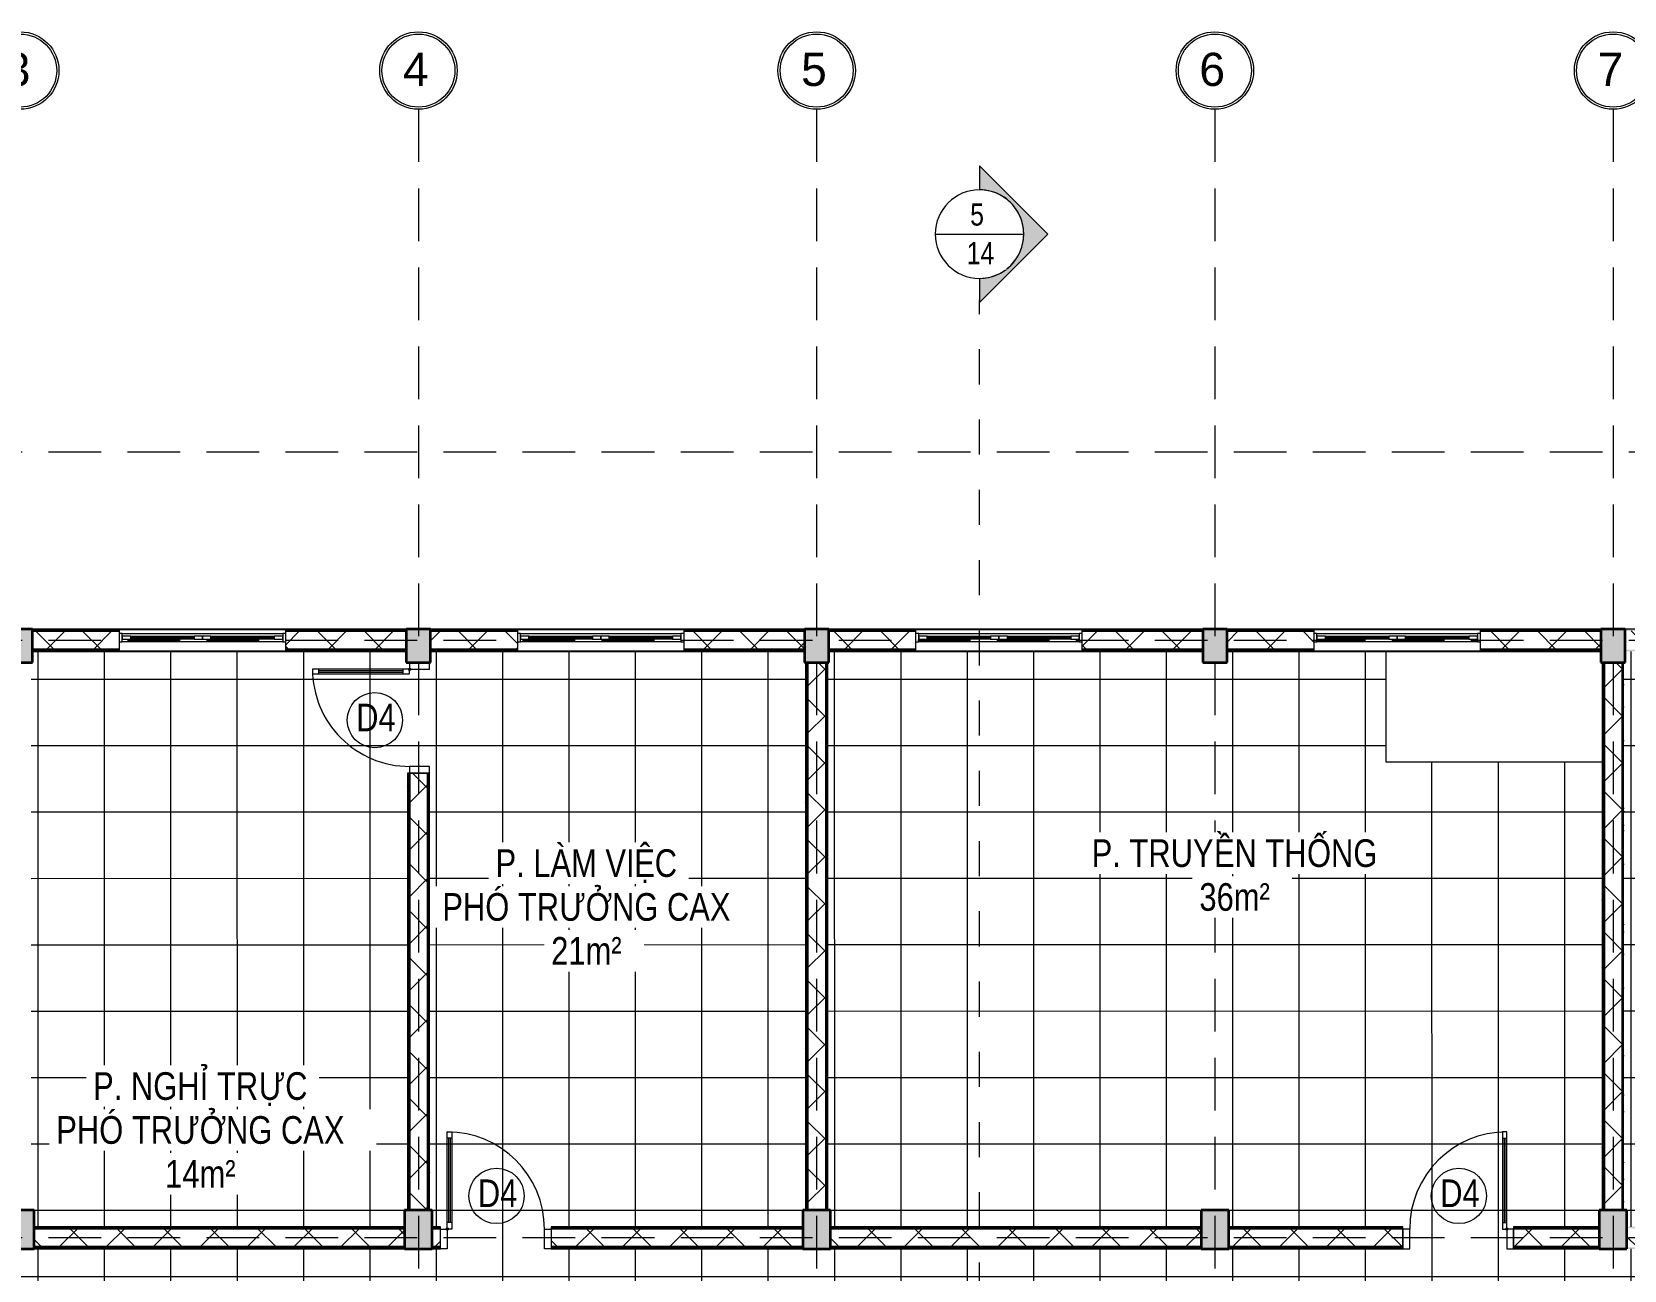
# Model space of a CAD drawing. Header units: millimetres. Extents: x -15725 to 47878, y -33389 to 18700.
# Drawn here: x 8155 to 22550, y 7508 to 18700 of the extents above; entities that cross this region are included whole.
import ezdxf

# ---------------------------------------------------------------- set-up
doc = ezdxf.new("R2010")
doc.units = ezdxf.units.MM
for name, pattern in [('Abgebrochen', [714.375, 476.25, -238.125]), ('Aligning Line', [635, 317.5, -317.5]), ('Hidden', [714.375, 476.25, -238.125])]:
    doc.linetypes.add(name, pattern=pattern)
for name, color, linetype, lineweight in [('A-DOOR', 7, 'Continuous', 18), ('A-DOOR-IDEN', 7, 'Continuous', 9), ('A-FLOR', 7, 'Continuous', 9), ('A-FLOR-PATT', 7, 'Continuous', 9), ('A-GLAZ', 7, 'Continuous', 18), ('A-WALL', 7, 'Continuous', 25), ('A-WALL-PATT', 7, 'Continuous', 18), ('G-ANNO-SYMB', 7, 'Abgebrochen', 9), ('G-ANNO-TEXT', 7, 'Continuous', 9), ('S-COLS', 7, 'Continuous', 25), ('S-GRID', 7, 'Continuous', 9), ('S-GRID-IDEN', 7, 'Continuous', 9)]:
    doc.layers.add(name, color=color, linetype=linetype, lineweight=lineweight)
doc.styles.add('Arial', font='arial.ttf', dxfattribs={"width": 0.8, "height": 200})
doc.styles.add('Arial_2', font='arial.ttf', dxfattribs={"height": 300})
doc.styles.add('Arial_3', font='arial.ttf', dxfattribs={"width": 0.8, "height": 250})
doc.styles.add('Arial_4', font='arial.ttf', dxfattribs={"width": 0.8, "height": 250})
pattern_1 = [(0, (29959.49, 0), (406.4, 101.6), [33.528, -271.272, 33.528, -271.272, -1625.6]), (0, (29959.49, 0), (406.4, 101.6), [-609.6, 33.528, -576.072, 33.528, -271.272, -711.2]), (0, (29959.49, 0), (406.4, 101.6), [-1524, 33.528, -169.672, 33.528, -474.472]), (120, (30111.89, 50.8), (-291.1882, 301.15272), [33.528, -271.272, 33.528, -271.272, -1625.6]), (120, (30111.89, 50.8), (-291.1882, 301.15272), [-609.6, 33.528, -576.072, 33.528, -271.272, -711.2]), (120, (30111.89, 50.8), (-291.1882, 301.15272), [-1524, 33.528, -169.672, 33.528, -474.472]), (240, (30162.69, 254), (-115.2118, -402.75272), [33.528, -271.272, 33.528, -271.272, -1625.6]), (240, (30162.69, 254), (-115.2118, -402.75272), [-609.6, 33.528, -576.072, 33.528, -271.272, -711.2]), (240, (30162.69, 254), (-115.2118, -402.75272), [-1524, 33.528, -169.672, 33.528, -474.472])]
pattern_2 = [(45, (29959.5, 0), (-212.132, 212.132), []), (135, (29959.5, 0), (-212.132, -212.132), [])]

# ---------------------------------------------------------------- blocks, each defined once
blk = doc.blocks.new('CỬA 1 CÁNH EROWINDOW_có ô chết_ - D4_1000x2200-2368989-02_MẶT BẰNG TẦNG 2')
at = {"layer": 'A-DOOR'}
for p, q in [((-439, 958), (-399, 958)), ((-439, 80), (-439, 958)), ((-399, 900), (-439, 900)), ((-424, 138), (-424, 900)), ((-414, 900), (-414, 138)), ((-399, 958), (-399, 900)), ((-399, 958), (-399, 80)), ((-500, -100), (-500, 80)), ((-500, 80), (-439, 80)), ((-399, 138), (-439, 138)), ((-439, 80), (-439, -100)), ((-399, 80), (-439, 80)), ((439, -100), (439, 80)), ((439, 80), (500, 80)), ((500, 80), (500, -100)), ((-439, -100), (-500, -100)), ((500, -100), (439, -100))]:
    blk.add_line(p, q, dxfattribs=at)
blk.add_circle((-439, 80), 10, dxfattribs=at)
blk.add_arc((-439, 80), 878, 0, 90, dxfattribs=at)
blk = doc.blocks.new('CỬA 1 CÁNH EROWINDOW_có ô chết_ - D4_1000x2200-2361184-02_MẶT BẰNG TẦNG 2')
at = {"layer": 'A-DOOR'}
for p, q in [((-439, 100), (-500, 100)), ((-500, 100), (-500, -80)), ((-439, -80), (-439, 100)), ((500, 100), (439, 100)), ((439, 100), (439, -80)), ((500, -80), (500, 100)), ((-500, -80), (-439, -80)), ((-399, -80), (-439, -80)), ((-439, -80), (-439, -958)), ((-399, -138), (-439, -138)), ((-424, -138), (-424, -900)), ((-414, -900), (-414, -138)), ((-399, -958), (-399, -80)), ((439, -80), (500, -80)), ((-399, -900), (-439, -900)), ((-439, -958), (-399, -958)), ((-399, -958), (-399, -900))]:
    blk.add_line(p, q, dxfattribs=at)
blk.add_circle((-439, -80), 10, dxfattribs=at)
blk.add_arc((-439, -80), 878, 270, 360, dxfattribs=at)
blk = doc.blocks.new('CUA SO 2 CANH NHOM KINH O O THOANG - S1_1500x1800-2404851-02_MẶT BẰNG TẦNG 2')
at = {"layer": 'A-GLAZ'}
for p, q in [((-725, 63), (-750, 63)), ((-725, -13), (-725, 63)), ((-649, 37.5), (-725, 37.5)), ((-725, 37.5), (-725, 12.5)), ((-725, 12.5), (-649, 12.5)), ((-649, 12.5), (-649, 37.5)), ((-76, 27.5), (-649, 27.5)), ((-649, 27.5), (-649, 22.5)), ((-649, 22.5), (-76, 22.5)), ((0, 37.5), (-76, 37.5)), ((-76, 37.5), (-76, 12.5)), ((-76, 22.5), (-76, 27.5)), ((-76, 12.5), (0, 12.5)), ((0, 12.5), (0, 37.5)), ((76, 37.5), (0, 37.5)), ((0, 37.5), (0, 12.5)), ((0, 12.5), (76, 12.5)), ((76, 12.5), (76, 37.5)), ((649, 27.5), (76, 27.5)), ((76, 27.5), (76, 22.5)), ((76, 22.5), (649, 22.5)), ((725, 37.5), (649, 37.5)), ((649, 37.5), (649, 12.5)), ((649, 22.5), (649, 27.5)), ((649, 12.5), (725, 12.5)), ((750, 63), (725, 63)), ((725, 63), (725, -13)), ((725, 12.5), (725, 37.5)), ((-750, -13), (-725, -13)), ((725, -13), (750, -13))]:
    blk.add_line(p, q, dxfattribs=at)
at = {"layer": 'A-GLAZ', "lineweight": 9}
for p, q in [((-725, 63), (725, 63)), ((-649, 37.5), (-76, 37.5)), ((-76, 12.5), (-649, 12.5)), ((76, 37.5), (649, 37.5)), ((649, 12.5), (76, 12.5)), ((725, -13), (-725, -13))]:
    blk.add_line(p, q, dxfattribs=at)
blk = doc.blocks.new('M_Concrete-Rectangular-Column - COT250X350-2391838-02_MẶT BẰNG TẦNG 2')
at = {"layer": 'S-COLS', "lineweight": 35}
blk.add_hatch(color=256, dxfattribs=at).paths.add_polyline_path([(125, -175), (125, 175), (-125, 175), (-125, -175)])
for p, q in [((125, 175), (-125, 175)), ((-125, 175), (-125, -175)), ((125, -175), (125, 175)), ((-125, -175), (125, -175))]:
    blk.add_line(p, q, dxfattribs=at)
blk = doc.blocks.new('M_Concrete-Rectangular-Column - COT220X300-2391836-02_MẶT BẰNG TẦNG 2')
at = {"layer": 'S-COLS', "lineweight": 35}
blk.add_hatch(color=256, dxfattribs=at).paths.add_polyline_path([(-110, -150), (110, -150), (110, 150), (-110, 150), (-110, 54)])
for p, q in [((110, 150), (-110, 150)), ((-110, 150), (-110, -150)), ((110, -150), (110, 150)), ((-110, -150), (110, -150))]:
    blk.add_line(p, q, dxfattribs=at)
blk = doc.blocks.new('Section - CAT DUNG-122916-02_MẶT BẰNG TẦNG 2')
at = {"layer": 'G-ANNO-SYMB', "linetype": 'Continuous'}
h = blk.add_hatch(color=256, dxfattribs=at)
edge = h.paths.add_edge_path()
edge.add_line((0.18, 0), (-2, 0))
edge.add_arc((-6, 0), 4, 0, 90)
edge.add_arc((-6, 0), 4, 90, 180)
edge.add_line((-10, 0), (-12.18, 0))
edge.add_line((-12.18, 0), (-6, 6.18))
edge.add_line((-6, 6.18), (0.18, 0))
for p, q in [((-6, 6.18), (-12.18, 0)), ((0.18, 0), (-6, 6.18)), ((-12.18, 0), (-10, 0)), ((-2, 0), (0.18, 0))]:
    blk.add_line(p, q, dxfattribs=at)
for start, end in [(360, 180), (90, 180), (0, 90), (180, 360)]:
    blk.add_arc((-6, 0), 4, start, end, dxfattribs=at)
blk = doc.blocks.new('Grid - TRUC  D1-102336-02_MẶT BẰNG TẦNG 2')
at = {"layer": 'S-GRID-IDEN'}
for radius in [3.5, 3.3]:
    blk.add_circle((0, 0), radius, dxfattribs=at)
blk = doc.blocks.new('KÝ HIEU CUA ĐI - KÝ HIEU CUA ĐI-1233-02_MẶT BẰNG TẦNG 2')
at = {"layer": 'A-DOOR-IDEN'}
blk.add_circle((0.06, -0.21), 2.5, dxfattribs=at)

msp = doc.modelspace()

# ---------------------------------------------------------------- hatches: boundary and pattern name
at = {"layer": 'A-FLOR-PATT'}
h = msp.add_hatch(dxfattribs=at)
h.set_pattern_fill('FP_6', color=256, style=0, pattern_type=2)
h.set_pattern_definition([(0.0043, (16612.5, 7449.6), (-0.045, 600), []), (90.004, (16612.5, 7449.6), (-600, -0.042), [])])
h.paths.add_polyline_path([(1174, 2450), (1174, 2450), (1174, 2362)])
h.paths.add_polyline_path([(450, -101), (4200, -101), (4200, 94), (4240, 94), (4240, 200), (4250, 200), (4250, 2885), (1174, 2885), (1174, 2450), (700, 2450), (700, 2445), (695, 2450), (450, 2450), (450, 1545), (700, 1545), (700, 1245), (450, 1245), (450, 104)])
h.paths.add_polyline_path([(451, -100), (450, -100), (450, 100), (600, 100), (600, 245), (700, 245), (700, 94), (650, 94), (650, -100)])
h.paths.add_polyline_path([(33545, -98), (37050, -98), (37050, 94), (37045, 94), (37045, 245), (37050, 245), (37050, 1245), (37045, 1245), (37045, 1545), (37050, 1545), (37050, 2450), (37045, 2445), (37045, 2795), (37050, 2795), (37050, 5150), (37025, 5150), (37025, 5300), (34760, 5300), (34760, 5500), (37050, 5500), (37050, 7700), (34546, 7700), (34546, 8500), (34646, 8500), (34646, 8452), (34650, 8452), (34650, 9400), (34646, 9400), (34646, 9300), (34546, 9300), (34546, 9400), (34350, 9400), (34350, 9500), (37050, 9500), (37050, 9502), (33450, 9502), (33451, 9500), (33550, 9500), (33550, 9400), (33450, 9400), (33450, 8050), (33475, 8050), (33475, 7700), (32770, 7700), (32770, 7675), (31570, 7675), (31570, 7700), (25580, 7700), (25580, 7900), (25925, 7900), (25925, 8050), (25950, 8050), (25950, 12000), (26150, 12000), (26150, 8050), (26175, 8050), (26175, 7900), (29525, 7900), (29525, 8050), (29550, 8050), (29550, 13000), (29540, 13000), (29540, 13100), (26160, 13100), (26160, 13000), (25940, 13000), (25940, 13100), (22560, 13100), (22560, 13000), (22550, 13000), (22550, 8050), (22575, 8050), (22575, 7900), (24580, 7900), (24580, 7700), (21550, 7700), (21550, 7900), (22325, 7900), (22325, 8050), (22350, 8050), (22350, 12100), (20400, 12100), (20400, 13100), (18960, 13100), (18960, 13000), (18740, 13000), (18740, 13100), (15360, 13100), (15360, 13000), (15350, 13000), (15350, 8050), (15375, 8050), (15375, 7900), (18725, 7900), (18725, 8050), (18975, 8050), (18975, 7900), (20550, 7900), (20550, 7700), (12850, 7700), (12850, 7900), (15125, 7900), (15125, 8050), (15150, 8050), (15150, 13000), (15140, 13000), (15140, 13100), (11760, 13100), (11760, 13000), (11540, 13000), (11540, 13100), (8160, 13100), (8160, 13000), (8150, 13000), (8150, 8050), (8175, 8050), (8175, 7900), (11525, 7900), (11525, 8050), (11550, 8050), (11550, 12000), (11750, 12000), (11750, 8050), (11775, 8050), (11775, 7900), (11850, 7900), (11850, 7700), (5720, 7700), (5720, 7900), (7925, 7900), (7925, 8050), (7950, 8050), (7950, 10038), (7930, 10041), (7918, 10045), (7907, 10052), (7899, 10058), (7890, 10068), (7880, 10088), (7876, 10099), (7875, 10118), (7879, 10136), (7887, 10152), (7895, 10163), (7905, 10173), (7919, 10182), (7919, 11623), (7950, 11623), (7950, 13000), (7940, 13000), (7940, 13300), (7950, 13300), (7950, 14800), (4450, 14800), (4451, 13300), (4460, 13299), (4460, 13000), (4450, 13000), (4450, 11298), (4481, 11306), (4999, 11547), (5046, 11742), (5179, 11458), (5226, 11653), (5775, 11909), (5775, 11904), (5795, 11909), (5795, 11906), (5805, 11909), (5805, 10181), (5823, 10168), (5834, 10158), (5844, 10141), (5848, 10122), (5849, 10103), (5843, 10084), (5834, 10067), (5820, 10053), (5803, 10044), (5790, 10039), (5775, 10038), (5754, 10041), (5744, 10044), (5726, 10057), (5714, 10070), (5705, 10084), (5701, 10100), (4589, 10100), (4589, 7900), (4720, 7900), (4720, 7700), (4589, 7700), (4589, 6600), (4589, 6600), (4589, 5500), (6760, 5500), (6760, 5300), (4589, 5300), (4589, 2885), (4450, 2885), (4450, 200), (4460, 200), (4460, 100), (7940, 100), (7940, 200), (7950, 200), (7950, 5150), (7925, 5150), (7925, 5300), (7760, 5300), (7760, 5500), (13960, 5500), (13960, 5300), (11775, 5300), (11775, 5150), (11525, 5150), (11525, 5300), (8175, 5300), (8175, 5150), (8150, 5150), (8150, 200), (8160, 200), (8160, 100), (11540, 100), (11540, 200), (11760, 200), (11760, 100), (15140, 100), (15140, 200), (15150, 200), (15150, 5150), (15125, 5150), (15125, 5300), (14960, 5300), (14960, 5500), (15530, 5500), (15530, 5300), (15375, 5300), (15375, 5150), (15350, 5150), (15350, 200), (15360, 200), (15360, 100), (22340, 100), (22340, 200), (22350, 200), (22350, 5150), (22325, 5150), (22325, 5300), (18975, 5300), (18975, 5150), (18725, 5150), (18725, 5300), (16530, 5300), (16530, 5500), (22630, 5500), (22630, 5300), (22575, 5300), (22575, 5150), (22550, 5150), (22550, 200), (22560, 200), (22560, 100), (25940, 100), (25940, 200), (26160, 200), (26160, 100), (29540, 100), (29540, 200), (29760, 200), (29760, 100), (33240, 100), (33240, 200), (33250, 200), (33250, 5150), (33225, 5150), (33225, 5300), (31030, 5300), (31030, 5500), (33760, 5500), (33760, 5300), (33475, 5300), (33475, 5150), (33450, 5150), (33450, 200), (33460, 200), (33460, 94), (33545, 94)])
h.paths.add_polyline_path([(37250, -94), (37252, 1245), (37250, 1245), (37250, 50)])
h.paths.add_polyline_path([(37253, 1345), (37253, 1445), (37250, 1445), (37250, 1345)])
h.paths.add_polyline_path([(600, 1345), (600, 1445), (450, 1445), (450, 1345)])
h.paths.add_polyline_path([(37253, 1545), (37260, 5150), (37250, 5150), (37250, 1545)])
h.paths.add_polyline_path([(-2149, 4400), (-1200, 4400), (-1200, 6600), (-1200, 6600), (-1200, 8800), (-4026, 8800), (-4050, 4400), (-3279, 4400)])
h.paths.add_polyline_path([(29525, 5150), (29525, 5300), (26175, 5300), (26175, 5150), (25925, 5150), (25925, 5300), (23630, 5300), (23630, 5500), (30030, 5500), (30030, 5300), (29775, 5300), (29775, 5150)])
h.paths.add_polyline_path([(37260, 5500), (37265, 7700), (37250, 7700), (37250, 5500)])
h.paths.add_polyline_path([(1174, 6600), (1174, 6600), (1100, 6600)])
h.paths.add_polyline_path([(34646, 7900), (34897, 7900), (34897, 8352), (34646, 8352), (34646, 8267)])
h.paths.add_polyline_path([(35001, 7900), (37025, 7900), (37025, 7903), (35000, 7903), (35000, 8452), (34996, 8452), (34996, 7900)])
h.paths.add_polyline_path([(33225, 7900), (33225, 8050), (33250, 8050), (33250, 10038), (33232, 10040), (33218, 10045), (33207, 10052), (33199, 10058), (33190, 10068), (33180, 10088), (33176, 10100), (33175, 10118), (33179, 10136), (33187, 10152), (33195, 10163), (33205, 10173), (33219, 10182), (33219, 11623), (33250, 11623), (33250, 13000), (33240, 13000), (33240, 13300), (33250, 13300), (33250, 14800), (29750, 14800), (29750, 13300), (29760, 13300), (29760, 13000), (29750, 13000), (29750, 11298), (29781, 11306), (30299, 11547), (30346, 11742), (30479, 11458), (30526, 11653), (31075, 11909), (31075, 11904), (31095, 11909), (31095, 11906), (31105, 11909), (31105, 10181), (31123, 10168), (31134, 10158), (31144, 10141), (31148, 10122), (31149, 10103), (31143, 10084), (31134, 10067), (31120, 10053), (31103, 10044), (31090, 10039), (31075, 10038), (31054, 10041), (31046, 10043), (31026, 10057), (31014, 10070), (31005, 10084), (31001, 10100), (29823, 10100), (29820, 10084), (29809, 10067), (29795, 10053), (29779, 10043), (29764, 10039), (29750, 10038), (29750, 8050), (29775, 8050), (29775, 7900), (31570, 7900), (31570, 7925), (32770, 7925), (32770, 7900)])
h.paths.add_polyline_path([(37265, 8050), (37270, 10470), (37250, 10470), (37250, 8050)])
h.paths.add_polyline_path([(31925, 10038), (31904, 10041), (31889, 10047), (31878, 10055), (31867, 10066), (31858, 10081), (31853, 10094), (31851, 10113), (31853, 10130), (31859, 10146), (31870, 10162), (31880, 10171), (31895, 10181), (31895, 11623), (31956, 11623), (31957, 10180), (31973, 10170), (31985, 10158), (31993, 10144), (31998, 10131), (32000, 10113), (31998, 10095), (31991, 10079), (31981, 10063), (31974, 10056), (31956, 10044), (31940, 10039)])
h.paths.add_polyline_path([(6625, 10038), (6604, 10041), (6589, 10047), (6578, 10055), (6567, 10066), (6558, 10081), (6553, 10094), (6551, 10113), (6553, 10130), (6559, 10146), (6570, 10162), (6580, 10171), (6595, 10181), (6595, 11623), (6656, 11623), (6657, 10180), (6673, 10170), (6685, 10158), (6693, 10144), (6698, 10131), (6700, 10115), (6698, 10095), (6691, 10079), (6684, 10066), (6674, 10056), (6656, 10044), (6640, 10039)])
h.paths.add_polyline_path([(4250, 10314), (4250, 13000), (4240, 13000), (4240, 13106), (4200, 13106), (4200, 13299), (450, 13301), (450, 11955), (700, 11955), (700, 11655), (450, 11655), (450, 10750), (695, 10750), (700, 10755), (700, 10750), (1174, 10750), (1174, 10314), (4065, 10314)])
h.paths.add_polyline_path([(37270, 10570), (37275, 13300), (37250, 13300), (37250, 10570)])
h.paths.add_polyline_path([(600, 11755), (600, 11855), (450, 11855), (450, 11755)])
h.paths.add_polyline_path([(675, 12955), (600, 12955), (600, 13100), (450, 13100), (450, 13300), (650, 13300), (650, 13106), (700, 13106), (700, 12955)])
h.paths.add_polyline_path([(18960, 13300), (29550, 13301), (29550, 13301), (8150, 13302), (8150, 13300), (18740, 13300)])
h.paths.add_polyline_path([(4250, 13406), (4250, 13406), (4250, 15000), (4250, 15000), (4250, 13426)])
h.paths.add_polyline_path([(33449, 15000), (33449, 15000), (33449, 15000)])
at = {"layer": 'A-WALL-PATT', "lineweight": 9}
h = msp.add_hatch(dxfattribs=at)
h.set_pattern_fill('FP_2', color=256, style=0, pattern_type=2)
h.set_pattern_definition(pattern_1)
h.paths.add_polyline_path([(18960, 13285), (19748, 13285), (19748, 13300), (18960, 13300), (18960, 13291)])
h.paths.add_polyline_path([(8948, 13285), (8948, 13300), (8160, 13300), (8160, 13285)])
h.paths.add_polyline_path([(10448, 13285), (11540, 13285), (11540, 13300), (10448, 13300)])
h.paths.add_polyline_path([(29540, 13285), (29540, 13300), (28608, 13300), (28608, 13285), (29483, 13285)])
h.paths.add_polyline_path([(11760, 13285), (12548, 13285), (12548, 13300), (11760, 13300), (11760, 13291)])
h.paths.add_polyline_path([(25940, 13285), (25940, 13300), (24848, 13300), (24848, 13285), (24964, 13285)])
h.paths.add_polyline_path([(27108, 13285), (27108, 13300), (26160, 13300), (26160, 13285)])
h.paths.add_polyline_path([(15360, 13285), (16148, 13285), (16148, 13300), (15360, 13300), (15360, 13291)])
h.paths.add_polyline_path([(14048, 13285), (15140, 13285), (15140, 13300), (14048, 13300)])
h.paths.add_polyline_path([(22705, 13285), (23348, 13285), (23348, 13300), (22560, 13300), (22560, 13285)])
h.paths.add_polyline_path([(17648, 13285), (18740, 13285), (18740, 13300), (17648, 13300)])
h.paths.add_polyline_path([(22340, 13285), (22340, 13300), (21248, 13300), (21248, 13285)])
h = msp.add_hatch(dxfattribs=at)
h.set_pattern_fill('FP_3', color=256, style=0, pattern_type=2)
h.set_pattern_definition(pattern_2)
h.paths.add_polyline_path([(18960, 13115), (19748, 13115), (19748, 13285), (18960, 13285), (18960, 13168)])
h.paths.add_polyline_path([(29540, 13115), (29540, 13285), (28608, 13285), (28608, 13115), (29483, 13115)])
h.paths.add_polyline_path([(8160, 13115), (8948, 13115), (8948, 13285), (8160, 13284), (8160, 13116)])
h.paths.add_polyline_path([(10448, 13115), (11540, 13116), (11540, 13285), (10448, 13285), (10448, 13200)])
h.paths.add_polyline_path([(26160, 13115), (27108, 13115), (27108, 13285), (26160, 13285), (26160, 13117)])
h.paths.add_polyline_path([(22340, 13115), (22340, 13285), (21248, 13285), (21248, 13115)])
h.paths.add_polyline_path([(12548, 13115), (12548, 13285), (11760, 13285), (11760, 13115)])
h.paths.add_polyline_path([(22560, 13115), (23348, 13115), (23348, 13285), (22560, 13285), (22560, 13118)])
h.paths.add_polyline_path([(25940, 13115), (25940, 13285), (24848, 13285), (24848, 13115), (24964, 13115)])
h.paths.add_polyline_path([(14048, 13115), (15140, 13116), (15140, 13285), (14048, 13285), (14048, 13200)])
h.paths.add_polyline_path([(15360, 13115), (16148, 13115), (16148, 13285), (15360, 13285), (15360, 13118)])
h.paths.add_polyline_path([(17648, 13115), (18740, 13115), (18740, 13285), (17648, 13285), (17648, 13200)])
h = msp.add_hatch(dxfattribs=at)
h.set_pattern_fill('FP_2', color=256, style=0, pattern_type=2)
h.set_pattern_definition(pattern_1)
h.paths.add_polyline_path([(18960, 13100), (19748, 13100), (19748, 13115), (18960, 13115), (18960, 13106)])
h.paths.add_polyline_path([(8948, 13100), (8948, 13115), (8160, 13115), (8160, 13100)])
h.paths.add_polyline_path([(10448, 13100), (11540, 13100), (11540, 13115), (10448, 13115)])
h.paths.add_polyline_path([(29540, 13100), (29540, 13115), (28608, 13115), (28608, 13100), (29483, 13100)])
h.paths.add_polyline_path([(27108, 13100), (27108, 13115), (26160, 13115), (26160, 13100)])
h.paths.add_polyline_path([(11760, 13100), (12548, 13100), (12548, 13115), (11760, 13115), (11760, 13100)])
h.paths.add_polyline_path([(14048, 13100), (15140, 13100), (15140, 13115), (14048, 13115)])
h.paths.add_polyline_path([(15360, 13100), (16148, 13100), (16148, 13115), (15360, 13115), (15360, 13100)])
h.paths.add_polyline_path([(25940, 13100), (25940, 13115), (24848, 13115), (24848, 13100), (24964, 13100)])
h.paths.add_polyline_path([(22705, 13100), (23348, 13100), (23348, 13115), (22560, 13115), (22560, 13100)])
h.paths.add_polyline_path([(17648, 13100), (18740, 13100), (18740, 13115), (17648, 13115)])
h.paths.add_polyline_path([(21248, 13100), (22340, 13100), (22340, 13115), (21248, 13115)])
h = msp.add_hatch(dxfattribs=at)
h.set_pattern_fill('FP_2', color=256, style=0, pattern_type=2)
h.set_pattern_definition(pattern_1)
h.paths.add_polyline_path([(15165, 8050), (15165, 13000), (15150, 13000), (15150, 8050), (15165, 8050)])
h = msp.add_hatch(dxfattribs=at)
h.set_pattern_fill('FP_3', color=256, style=0, pattern_type=2)
h.set_pattern_definition(pattern_2)
h.paths.add_polyline_path([(15170, 8050), (15335, 8050), (15335, 13000), (15165, 13000), (15165, 8050)])
h = msp.add_hatch(dxfattribs=at)
h.set_pattern_fill('FP_2', color=256, style=0, pattern_type=2)
h.set_pattern_definition(pattern_1)
h.paths.add_polyline_path([(15350, 8050), (15350, 13000), (15335, 13000), (15335, 8050)])
h = msp.add_hatch(dxfattribs=at)
h.set_pattern_fill('FP_2', color=256, style=0, pattern_type=2)
h.set_pattern_definition(pattern_1)
h.paths.add_polyline_path([(22365, 8050), (22365, 13000), (22350, 13000), (22350, 8050), (22365, 8050)])
h = msp.add_hatch(dxfattribs=at)
h.set_pattern_fill('FP_3', color=256, style=0, pattern_type=2)
h.set_pattern_definition(pattern_2)
h.paths.add_polyline_path([(22370, 8050), (22535, 8050), (22535, 13000), (22365, 13000), (22365, 8050)])
h = msp.add_hatch(dxfattribs=at)
h.set_pattern_fill('FP_2', color=256, style=0, pattern_type=2)
h.set_pattern_definition(pattern_1)
h.paths.add_polyline_path([(22550, 8050), (22550, 13000), (22535, 13000), (22535, 8050)])
h = msp.add_hatch(dxfattribs=at)
h.set_pattern_fill('FP_2', color=256, style=0, pattern_type=2)
h.set_pattern_definition(pattern_1)
h.paths.add_polyline_path([(11564, 8050), (11565, 8050), (11565, 12000), (11550, 12000), (11550, 8050)])
h = msp.add_hatch(dxfattribs=at)
h.set_pattern_fill('FP_3', color=256, style=0, pattern_type=2)
h.set_pattern_definition(pattern_2)
h.paths.add_polyline_path([(11735, 8050), (11735, 12000), (11565, 12000), (11565, 8050), (11732, 8050)])
h = msp.add_hatch(dxfattribs=at)
h.set_pattern_fill('FP_2', color=256, style=0, pattern_type=2)
h.set_pattern_definition(pattern_1)
h.paths.add_polyline_path([(11735, 8050), (11750, 8050), (11750, 12000), (11735, 12000), (11735, 10491)])
h = msp.add_hatch(dxfattribs=at)
h.set_pattern_fill('FP_2', color=256, style=0, pattern_type=2)
h.set_pattern_definition(pattern_1)
h.paths.add_polyline_path([(8175, 7885), (11525, 7885), (11525, 7900), (8175, 7900), (8175, 7885)])
h.paths.add_polyline_path([(22575, 7885), (24580, 7885), (24580, 7900), (22575, 7900)])
h.paths.add_polyline_path([(22325, 7885), (22325, 7900), (21550, 7900), (21550, 7885)])
h.paths.add_polyline_path([(12850, 7885), (15125, 7885), (15125, 7900), (12850, 7900)])
h.paths.add_polyline_path([(26175, 7885), (29525, 7885), (29525, 7900), (26175, 7900)])
h.paths.add_polyline_path([(15375, 7885), (18725, 7885), (18725, 7900), (15375, 7900)])
h.paths.add_polyline_path([(25580, 7885), (25925, 7885), (25925, 7900), (25580, 7900)])
h.paths.add_polyline_path([(18975, 7885), (20550, 7885), (20550, 7900), (18975, 7900), (18975, 7890)])
h.paths.add_polyline_path([(11850, 7885), (11850, 7900), (11775, 7900), (11775, 7885)])
h = msp.add_hatch(dxfattribs=at)
h.set_pattern_fill('FP_3', color=256, style=0, pattern_type=2)
h.set_pattern_definition(pattern_2)
h.paths.add_polyline_path([(8175, 7715), (11525, 7715), (11525, 7885), (8175, 7885), (8175, 7716)])
h.paths.add_polyline_path([(22325, 7715), (22325, 7885), (21550, 7885), (21550, 7715)])
h.paths.add_polyline_path([(22575, 7715), (24580, 7715), (24580, 7885), (22575, 7885), (22575, 7882)])
h.paths.add_polyline_path([(15375, 7715), (18725, 7715), (18725, 7885), (15375, 7884), (15375, 7884)])
h.paths.add_polyline_path([(15125, 7715), (15125, 7885), (12850, 7885), (12850, 7715)])
h.paths.add_polyline_path([(11775, 7715), (11850, 7715), (11850, 7885), (11775, 7885), (11775, 7760)])
h.paths.add_polyline_path([(25580, 7715), (25925, 7715), (25925, 7885), (25580, 7885), (25580, 7800)])
h.paths.add_polyline_path([(18975, 7715), (20550, 7715), (20550, 7885), (18975, 7885), (18975, 7766)])
h.paths.add_polyline_path([(26175, 7715), (29525, 7715), (29525, 7885), (26175, 7885), (26175, 7883)])
h = msp.add_hatch(dxfattribs=at)
h.set_pattern_fill('FP_2', color=256, style=0, pattern_type=2)
h.set_pattern_definition(pattern_1)
h.paths.add_polyline_path([(8175, 7700), (11525, 7700), (11525, 7715), (8175, 7715), (8175, 7700)])
h.paths.add_polyline_path([(15375, 7700), (18725, 7700), (18725, 7715), (15375, 7715), (15375, 7705)])
h.paths.add_polyline_path([(29525, 7700), (29525, 7715), (26175, 7715), (26175, 7700), (29483, 7700)])
h.paths.add_polyline_path([(12850, 7700), (15125, 7700), (15125, 7715), (12850, 7715)])
h.paths.add_polyline_path([(25925, 7700), (25925, 7715), (25580, 7715), (25580, 7700)])
h.paths.add_polyline_path([(11775, 7700), (11850, 7700), (11850, 7715), (11775, 7715)])
h.paths.add_polyline_path([(18975, 7700), (20550, 7700), (20550, 7715), (18975, 7715), (18975, 7712)])
h.paths.add_polyline_path([(22325, 7700), (22325, 7715), (21550, 7715), (21550, 7700)])
h.paths.add_polyline_path([(24580, 7700), (24580, 7715), (22575, 7715), (22575, 7700)])

# ---------------------------------------------------------------- linework, layer by layer
at = {"layer": 'A-FLOR'}
for p, q in [((29550, 13301), (8150, 13302)), ((20400, 12100), (20400, 13100)), ((22350, 12100), (20400, 12100))]:
    msp.add_line(p, q, dxfattribs=at)
at = {"layer": 'A-WALL', "lineweight": 18}
for p, q in [((8948, 13300), (8160, 13300)), ((8948, 13100), (8948, 13300)), ((11540, 13300), (10448, 13300)), ((10448, 13300), (10448, 13100)), ((12548, 13300), (11760, 13300)), ((12548, 13100), (12548, 13300)), ((15140, 13300), (14048, 13300)), ((14048, 13300), (14048, 13100)), ((16148, 13300), (15360, 13300)), ((16148, 13100), (16148, 13300)), ((18740, 13300), (17648, 13300)), ((17648, 13300), (17648, 13100)), ((19748, 13300), (18960, 13300)), ((19748, 13100), (19748, 13300)), ((22340, 13300), (21248, 13300)), ((21248, 13300), (21248, 13100)), ((8160, 13100), (8948, 13100)), ((10448, 13100), (11540, 13100)), ((11760, 13100), (12548, 13100)), ((14048, 13100), (15140, 13100)), ((15360, 13100), (16148, 13100)), ((17648, 13100), (18740, 13100)), ((18960, 13100), (19748, 13100)), ((21248, 13100), (22340, 13100)), ((15150, 13000), (15150, 8050)), ((15350, 8050), (15350, 13000)), ((22350, 13000), (22350, 8050)), ((11750, 12000), (11550, 12000)), ((11550, 12000), (11550, 8050)), ((11750, 8050), (11750, 12000)), ((11525, 7900), (8175, 7900)), ((11850, 7900), (11775, 7900)), ((11850, 7700), (11850, 7900)), ((15125, 7900), (12850, 7900)), ((12850, 7900), (12850, 7700)), ((18725, 7900), (15375, 7900)), ((20550, 7900), (18975, 7900)), ((20550, 7700), (20550, 7900)), ((22325, 7900), (21550, 7900)), ((21550, 7900), (21550, 7700)), ((8175, 7700), (11525, 7700)), ((11775, 7700), (11850, 7700)), ((12850, 7700), (15125, 7700)), ((15375, 7700), (18725, 7700)), ((18975, 7700), (20550, 7700)), ((21550, 7700), (22325, 7700))]:
    msp.add_line(p, q, dxfattribs=at)
at = {"layer": 'A-WALL', "lineweight": 35}
for p, q in [((8948, 13285), (8160, 13285)), ((11540, 13285), (10448, 13285)), ((12548, 13285), (11760, 13285)), ((15140, 13285), (14048, 13285)), ((16148, 13285), (15360, 13285)), ((18740, 13285), (17648, 13285)), ((19748, 13285), (18960, 13285)), ((22340, 13285), (21248, 13285)), ((8948, 13115), (8160, 13115)), ((11540, 13115), (10448, 13115)), ((12548, 13115), (11760, 13115)), ((15140, 13115), (14048, 13115)), ((16148, 13115), (15360, 13115)), ((18740, 13115), (17648, 13115)), ((19748, 13115), (18960, 13115)), ((22340, 13115), (21248, 13115)), ((15165, 13000), (15165, 8050)), ((15335, 13000), (15335, 8050)), ((22365, 13000), (22365, 8050)), ((22535, 13000), (22535, 8050)), ((11565, 12000), (11565, 8050)), ((11735, 12000), (11735, 8050)), ((11525, 7885), (8175, 7885)), ((11850, 7885), (11775, 7885)), ((15125, 7885), (12850, 7885)), ((18725, 7885), (15375, 7885)), ((20550, 7885), (18975, 7885)), ((22325, 7885), (21550, 7885)), ((11525, 7715), (8175, 7715)), ((11850, 7715), (11775, 7715)), ((15125, 7715), (12850, 7715)), ((18725, 7715), (15375, 7715)), ((20550, 7715), (18975, 7715)), ((22325, 7715), (21550, 7715))]:
    msp.add_line(p, q, dxfattribs=at)
at = {"layer": 'A-WALL'}
for p, q in [((8948, 13300), (10448, 13300)), ((12548, 13300), (14048, 13300)), ((16148, 13300), (17648, 13300)), ((19748, 13300), (21248, 13300)), ((10448, 13100), (8948, 13100)), ((14048, 13100), (12548, 13100)), ((17648, 13100), (16148, 13100)), ((21248, 13100), (19748, 13100))]:
    msp.add_line(p, q, dxfattribs=at)
at = {"layer": 'G-ANNO-SYMB', "linetype": 'Continuous'}
msp.add_line((16322, 16872), (17122, 16872), dxfattribs=at)
at = {"layer": 'G-ANNO-SYMB', "linetype": 'Aligning Line'}
msp.add_line((16722, -1631), (16722, 16272), dxfattribs=at)
at = {"layer": 'S-GRID', "linetype": 'Hidden'}
for p, q in [((11650, 18000), (11650, -3000)), ((15250, 18000), (15250, -3000)), ((18850, 18000), (18850, -3000)), ((22450, 18000), (22450, -3000)), ((39500, 14900), (-3000, 14900)), ((39500, 13200), (-3000, 13200)), ((39500, 7800), (-3000, 7800))]:
    msp.add_line(p, q, dxfattribs=at)

# ---------------------------------------------------------------- block references
at = {"layer": 'A-DOOR'}
for p, rotation in [((11650, 12500), 270), ((21050, 7800), 180)]:
    msp.add_blockref('CỬA 1 CÁNH EROWINDOW_có ô chết_ - D4_1000x2200-2361184-02_MẶT BẰNG TẦNG 2', p, dxfattribs=dict(at, rotation=rotation))
msp.add_blockref('CỬA 1 CÁNH EROWINDOW_có ô chết_ - D4_1000x2200-2368989-02_MẶT BẰNG TẦNG 2', (12350, 7800), dxfattribs=at)
at = {"layer": 'A-DOOR-IDEN', "xscale": 99.99999999999993, "yscale": 99.99999999999993, "zscale": 99.99999999999993}
for p in [(11250, 12500), (12350, 8200), (21050, 8200)]:
    msp.add_blockref('KÝ HIEU CUA ĐI - KÝ HIEU CUA ĐI-1233-02_MẶT BẰNG TẦNG 2', p, dxfattribs=at)
at = {"layer": 'A-GLAZ', "lineweight": 9}
for p in [(9698, 13200), (13298, 13200), (16898, 13200), (20498, 13200)]:
    msp.add_blockref('CUA SO 2 CANH NHOM KINH O O THOANG - S1_1500x1800-2404851-02_MẶT BẰNG TẦNG 2', p, dxfattribs=at)
at = {"layer": 'G-ANNO-SYMB', "linetype": 'Continuous', "xscale": 99.99999999999993, "yscale": 99.99999999999993, "zscale": 99.99999999999993, "rotation": 269.9999999999997}
msp.add_blockref('Section - CAT DUNG-122916-02_MẶT BẰNG TẦNG 2', (16722, 16272), dxfattribs=at)
at = {"layer": 'S-COLS', "lineweight": 35}
for name, p in [('M_Concrete-Rectangular-Column - COT220X300-2391836-02_MẶT BẰNG TẦNG 2', (8050, 13150)), ('M_Concrete-Rectangular-Column - COT220X300-2391836-02_MẶT BẰNG TẦNG 2', (11650, 13150)), ('M_Concrete-Rectangular-Column - COT220X300-2391836-02_MẶT BẰNG TẦNG 2', (15250, 13150)), ('M_Concrete-Rectangular-Column - COT220X300-2391836-02_MẶT BẰNG TẦNG 2', (18850, 13150)), ('M_Concrete-Rectangular-Column - COT220X300-2391836-02_MẶT BẰNG TẦNG 2', (22450, 13150)), ('M_Concrete-Rectangular-Column - COT250X350-2391838-02_MẶT BẰNG TẦNG 2', (8050, 7875)), ('M_Concrete-Rectangular-Column - COT250X350-2391838-02_MẶT BẰNG TẦNG 2', (11650, 7875)), ('M_Concrete-Rectangular-Column - COT250X350-2391838-02_MẶT BẰNG TẦNG 2', (15250, 7875)), ('M_Concrete-Rectangular-Column - COT250X350-2391838-02_MẶT BẰNG TẦNG 2', (18850, 7875)), ('M_Concrete-Rectangular-Column - COT250X350-2391838-02_MẶT BẰNG TẦNG 2', (22450, 7875))]:
    msp.add_blockref(name, p, dxfattribs=at)
at = {"layer": 'S-GRID-IDEN', "xscale": 99.99999999999993, "yscale": 99.99999999999993, "zscale": 99.99999999999993, "rotation": 180}
for p in [(8050, 18350), (11650, 18350), (15250, 18350), (18850, 18350), (22450, 18350)]:
    msp.add_blockref('Grid - TRUC  D1-102336-02_MẶT BẰNG TẦNG 2', p, dxfattribs=at)

# ---------------------------------------------------------------- texts
at = {"layer": 'A-DOOR-IDEN', "char_height": 250, "width": 429.7, "attachment_point": 1, "style": 'Arial_3'}
for insert in [(11087, 12628), (12187, 8328), (20887, 8328)]:
    msp.add_mtext('D4', dxfattribs=dict(at, insert=insert))

# ---------------------------------------------------------------- next in the draw order: texts
at = {"layer": 'G-ANNO-SYMB', "linetype": 'Continuous', "insert": (16638, 17149), "char_height": 200, "width": 153.92, "attachment_point": 1, "style": 'Arial', "bg_fill": 3, "box_fill_scale": 1.25, "bg_fill_color": 256, "bg_fill_true_color": 13158600, "bg_fill_transparency": 0}
msp.add_mtext('5', dxfattribs=at)
at = {"layer": 'G-ANNO-TEXT', "char_height": 250, "attachment_point": 1, "style": 'Arial_3', "bg_fill": 3, "box_fill_scale": 1.25, "bg_fill_color": 256, "bg_fill_true_color": 13158600, "bg_fill_transparency": 0}
for s, insert, width in [('P. LÀM VI', (12347, 11312), 1520), ('P. TRUY', (17736, 11402), 1340.42), ('P. NGH', (8709, 9297), 1167.26)]:
    msp.add_mtext(s, dxfattribs=dict(at, insert=insert, width=width))
at = {"layer": 'S-GRID-IDEN', "char_height": 300, "width": 288.61, "attachment_point": 1, "style": 'Arial_2', "bg_fill": 3, "box_fill_scale": 1.25, "bg_fill_color": 256, "bg_fill_true_color": 13158600, "bg_fill_transparency": 0}
for s, insert in [('3', (7909, 18511)), ('4', (11509, 18511)), ('5', (15109, 18511)), ('6', (18709, 18511)), ('7', (22309, 18511))]:
    msp.add_mtext(s, dxfattribs=dict(at, insert=insert))

# ---------------------------------------------------------------- next in the draw order: texts
at = {"layer": 'G-ANNO-SYMB', "linetype": 'Continuous', "insert": (16607, 16800), "char_height": 200, "width": 307.85, "attachment_point": 1, "style": 'Arial', "bg_fill": 3, "box_fill_scale": 1.25, "bg_fill_color": 256, "bg_fill_true_color": 13158600, "bg_fill_transparency": 0}
msp.add_mtext('14', dxfattribs=at)
at = {"layer": 'G-ANNO-TEXT', "char_height": 250, "attachment_point": 1, "bg_fill": 3, "box_fill_scale": 1.25, "bg_fill_color": 256, "bg_fill_true_color": 13158600, "bg_fill_transparency": 0}
for s, insert, width, style in [('\\fArial|b0|i0|c254|p34|;\\W.8;Ệ', (13601, 11312), 224.47, 'Arial_4'), ('\\fArial|b0|i0|c254|p34|;\\W.8;Ề', (18842, 11402), 224.47, 'Arial_4'), ('PHÓ TR', (11866, 10916), 1282.7, 'Arial_3'), ('\\fArial|b0|i0|c254|p34|;\\W.8;Ỉ', (9672, 9297), 96.2, 'Arial_4')]:
    msp.add_mtext(s, dxfattribs=dict(at, insert=insert, width=width, style=style))

# ---------------------------------------------------------------- next in the draw order: texts
at = {"layer": 'G-ANNO-TEXT', "char_height": 250, "attachment_point": 1, "style": 'Arial_3', "bg_fill": 3, "box_fill_scale": 1.25, "bg_fill_color": 256, "bg_fill_true_color": 13158600, "bg_fill_transparency": 0}
for s, insert, width in [('C', (13786, 11312), 243.71), ('N TH', (19027, 11402), 795.27), ('Ư', (12924, 10916), 288.61), (' TR', (9751, 9297), 551.56)]:
    msp.add_mtext(s, dxfattribs=dict(at, insert=insert, width=width))

# ---------------------------------------------------------------- next in the draw order: texts
at = {"layer": 'G-ANNO-TEXT', "char_height": 250, "attachment_point": 1, "bg_fill": 3, "box_fill_scale": 1.25, "bg_fill_color": 256, "bg_fill_true_color": 13158600, "bg_fill_transparency": 0}
for s, insert, width, style in [('\\fArial|b0|i0|c254|p34|;\\W.8;Ố', (19683, 11402), 262.95, 'Arial_4'), ('\\fArial|b0|i0|c254|p34|;\\W.8;Ở', (13162, 10916), 288.61, 'Arial_4'), ('36m²', (18710, 11006), 776.03, 'Arial_3'), ('\\fArial|b0|i0|c254|p34|;\\W.8;Ự', (10207, 9297), 288.61, 'Arial_4'), ('PHÓ TR', (8376, 8900), 1282.7, 'Arial_3')]:
    msp.add_mtext(s, dxfattribs=dict(at, insert=insert, width=width, style=style))

# ---------------------------------------------------------------- next in the draw order: texts
at = {"layer": 'G-ANNO-TEXT', "char_height": 250, "attachment_point": 1, "style": 'Arial_3', "bg_fill": 3, "box_fill_scale": 1.25, "bg_fill_color": 256, "bg_fill_true_color": 13158600, "bg_fill_transparency": 0}
for s, insert, width in [('NG', (19900, 11402), 506.67), ('NG CAX', (13400, 10916), 1295.53), ('C', (10445, 9297), 243.71), ('Ư', (9434, 8900), 288.61)]:
    msp.add_mtext(s, dxfattribs=dict(at, insert=insert, width=width))

# ---------------------------------------------------------------- next in the draw order: texts
at = {"layer": 'G-ANNO-TEXT', "char_height": 250, "attachment_point": 1, "bg_fill": 3, "box_fill_scale": 1.25, "bg_fill_color": 256, "bg_fill_true_color": 13158600, "bg_fill_transparency": 0}
for s, insert, width, style in [('21m²', (12850, 10519), 776.03, 'Arial_3'), ('\\fArial|b0|i0|c254|p34|;\\W.8;Ở', (9672, 8900), 288.61, 'Arial_4')]:
    msp.add_mtext(s, dxfattribs=dict(at, insert=insert, width=width, style=style))

# ---------------------------------------------------------------- next in the draw order: texts
at = {"layer": 'G-ANNO-TEXT', "insert": (9910, 8900), "char_height": 250, "width": 1295.53, "attachment_point": 1, "style": 'Arial_3', "bg_fill": 3, "box_fill_scale": 1.25, "bg_fill_color": 256, "bg_fill_true_color": 13158600, "bg_fill_transparency": 0}
msp.add_mtext('NG CAX', dxfattribs=at)

# ---------------------------------------------------------------- next in the draw order: texts
at = {"layer": 'G-ANNO-TEXT', "insert": (9360, 8503), "char_height": 250, "width": 776.03, "attachment_point": 1, "style": 'Arial_3', "bg_fill": 3, "box_fill_scale": 1.25, "bg_fill_color": 256, "bg_fill_true_color": 13158600, "bg_fill_transparency": 0}
msp.add_mtext('14m²', dxfattribs=at)

doc.saveas('drawing.dxf')
